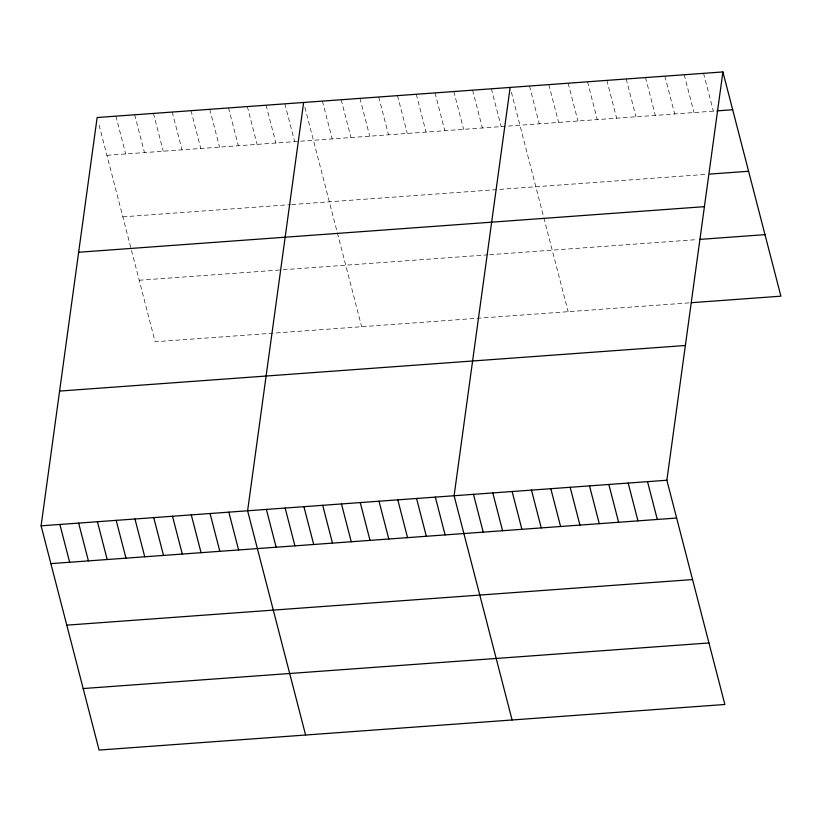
<?xml version="1.0" encoding="UTF-8"?>
<svg xmlns="http://www.w3.org/2000/svg" width="822" height="822" viewBox="0 0 822 822"><rect width="100%" height="100%" fill="white"/><g stroke="black" fill="none" stroke-linecap="round" stroke-linejoin="round"><path stroke-width="0.62" stroke-dasharray="4.11 3.08" d="M106.922 155.317L715.757 110.97M122.827 216.844L290.536 204.627M291.789 204.534L707.495 174.264M139.226 280.24L281.895 269.842M283.148 269.75L488.402 254.799M489.655 254.707L697.292 239.582M689.031 302.876L155.132 341.757L98.404 122.396M703.56 73.343L713.342 111.145M684.223 74.751L694.004 112.563M664.885 76.158L674.657 113.97M645.537 77.566L655.319 115.378M626.2 78.974L635.971 116.786M606.852 80.381L616.634 118.193M587.514 81.789L597.286 119.601M568.166 83.207L577.948 121.009M548.829 84.615L558.611 122.416M529.491 86.022L539.263 123.824M511.407 92.311L543.589 216.731M543.887 217.881L568.136 311.682M491.371 88.797L501.153 126.609M472.599 90.163L482.38 127.975M453.826 91.53L463.608 129.342M435.054 92.896L444.836 130.708M416.281 94.263L426.063 132.075M397.509 95.629L407.28 133.441M378.737 97.006L388.508 134.808M359.964 98.373L369.736 136.175M341.192 99.739L350.963 137.541M322.419 101.106L332.191 138.908M304.9 107.353L337.082 231.773M337.38 232.924L361.639 326.714M284.874 103.839L294.646 141.651M266.102 105.206L275.873 143.018M247.319 106.572L257.101 144.384M228.547 107.939L238.329 145.751M209.774 109.305L219.556 147.117M191.002 110.672L200.784 148.484M172.23 112.039L182.011 149.851M153.457 113.405L163.239 151.217M134.685 114.782L144.466 152.584M115.912 116.149L125.694 153.95"/><path stroke-width="1.23" d="M722.908 71.935L666.868 480.243L724.86 704.485L99.092 750.065L41.1 525.823L97.14 117.515L722.908 71.935L780.9 296.177L691.446 302.691M303.647 102.473L247.607 510.781L305.599 735.022M510.143 87.43L454.104 495.738L512.096 719.99M716.969 110.888L732.679 109.737M709.91 174.079L748.595 171.264M78.645 252.251L704.413 206.671M699.707 239.408L764.984 234.65M59.595 391.077L685.363 345.497M41.1 525.823L666.868 480.243M50.882 563.625L676.64 518.045M66.788 625.152L692.556 579.572M83.186 688.548L708.944 642.958M647.52 481.651L657.302 519.453M628.183 483.059L637.964 520.871M608.835 484.466L618.617 522.278M589.497 485.874L599.279 523.686M570.16 487.282L579.931 525.094M550.812 488.689L560.594 526.501M531.474 490.097L541.246 527.909M512.127 491.515L521.908 529.317M492.789 492.923L502.571 530.724M473.451 494.33L483.223 532.132M435.331 497.105L445.113 534.917M416.559 498.471L426.341 536.283M397.786 499.838L407.568 537.65M379.014 501.204L388.796 539.016M360.242 502.571L370.023 540.383M341.469 503.937L351.241 541.749M322.697 505.314L332.468 543.116M303.924 506.681L313.696 544.483M285.152 508.047L294.923 545.849M266.379 509.414L276.151 547.216M228.835 512.147L238.606 549.959M210.052 513.514L219.834 551.326M191.279 514.88L201.061 552.692M172.507 516.247L182.289 554.059M153.735 517.613L163.516 555.425M134.962 518.98L144.744 556.792M116.19 520.347L125.972 558.159M97.417 521.713L107.199 559.525M78.645 523.09L88.427 560.892M59.872 524.457L69.654 562.258"/></g></svg>
